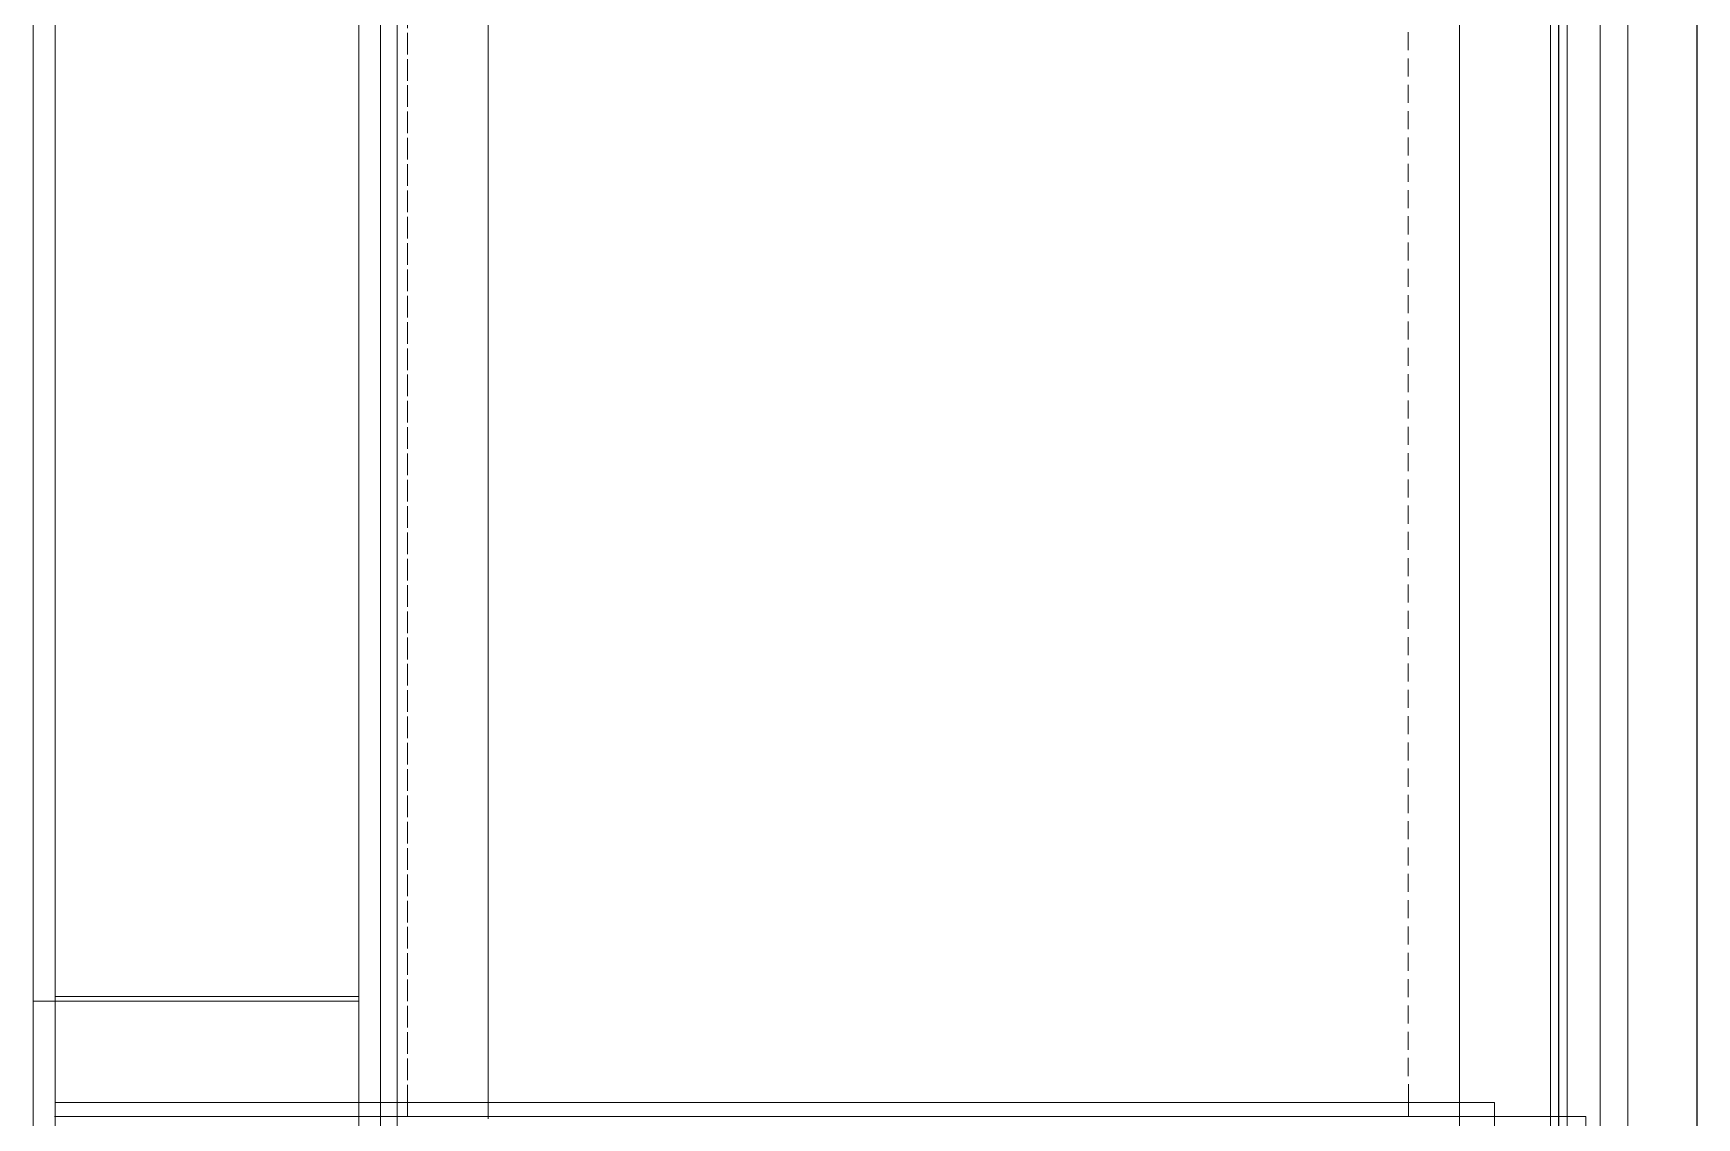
# Model space of a CAD drawing. Header units: centimetres. Extents: x -1906 to 5208, y -261 to 2955.
# Drawn here: x -140.18 to -110.04, y 282.81 to 302.44 of the extents above; entities that cross this region are included whole.
import ezdxf

# ---------------------------------------------------------------- set-up
doc = ezdxf.new("R2010")
doc.units = ezdxf.units.CM
doc.linetypes.add('_Overhead', pattern=[0.47625, 0.3175, -0.15875])
doc.linetypes.add('_Overhead_2_', pattern=[0.47625, 0.3175, -0.15875])
for name, color, linetype, lineweight in [('A-FLOR', 7, 'Continuous', 18), ('A-WALL', 7, 'Continuous', 18), ('S-BEAM', 7, 'Continuous', 18), ('S-COLS', 7, 'Continuous', 18)]:
    doc.layers.add(name, color=color, linetype=linetype, lineweight=lineweight)

# ---------------------------------------------------------------- blocks, each defined once
blk = doc.blocks.new('Costanera Perfil Z - Parametrizado - h_22cm-1724570-N01 - Planta trazado tuberias refrig exist_ - detalle 1')
at = {"layer": 'S-BEAM', "color": 254, "true_color": 0xcccccc}
for p, q in [((-10.446, 487.687), (-10.446, -948.541)), ((-10.446, 487.687), (-10.446, -948.541)), ((-8.796, 487.687), (-8.796, -948.541)), ((-8.796, 487.687), (-8.796, -948.541)), ((8.796, 487.687), (8.796, -967.218)), ((8.796, 487.687), (8.796, -967.218)), ((10.446, 487.687), (10.446, -967.218)), ((10.446, 487.687), (10.446, -967.218)), ((10.746, -967.218), (10.746, 487.687)), ((10.746, 487.687), (10.746, -967.218)), ((-10.746, -882.499), (-10.746, -948.541)), ((-10.746, -882.752), (-10.746, -948.541)), ((-10.746, -948.541), (-10.746, -949.811)), ((-10.746, -948.541), (-10.746, -948.841)), ((-10.446, -948.541), (-10.446, -948.841)), ((-10.446, -948.541), (-10.446, -950.491)), ((-8.796, -948.541), (-8.796, -948.841)), ((-8.796, -948.541), (-8.796, -948.841))]:
    blk.add_line(p, q, dxfattribs=at)
blk = doc.blocks.new('Costanera Perfil Z - Parametrizado - h_22cm-V9-N01 - Planta trazado tuberias refrig exist_ - detalle 1')
at = {"layer": 'S-BEAM', "color": 254, "true_color": 0xcccccc}
for p, q in [((-10.446, 487.687), (-10.446, -948.541)), ((-10.446, 487.687), (-10.446, -948.541)), ((-8.796, 487.687), (-8.796, -948.541)), ((-8.796, 487.687), (-8.796, -948.541)), ((8.796, 487.687), (8.796, -948.541)), ((8.796, 487.687), (8.796, -948.541)), ((10.446, 487.687), (10.446, -967.218)), ((10.446, 487.687), (10.446, -948.798)), ((10.746, -967.218), (10.746, 487.687)), ((10.746, 487.687), (10.746, -948.798)), ((-10.746, -887.614), (-10.746, -948.541)), ((-10.746, -887.867), (-10.746, -948.541)), ((-10.746, -948.541), (-10.746, -948.798)), ((-10.746, -948.541), (-10.746, -948.798)), ((-10.446, -948.541), (-10.446, -948.798)), ((-10.446, -948.541), (-10.446, -948.798)), ((-8.796, -948.541), (-8.796, -948.798)), ((-8.796, -948.541), (-8.796, -948.798)), ((8.796, -948.541), (8.796, -948.841)), ((8.796, -948.541), (8.796, -948.841)), ((10.446, -948.798), (10.446, -950.748)), ((10.746, -948.798), (10.746, -950.748))]:
    blk.add_line(p, q, dxfattribs=at)
blk = doc.blocks.new('Costanera Perfil Z - Parametrizado - h_22cm-V10-N01 - Planta trazado tuberias refrig exist_ - detalle 1')
at = {"layer": 'S-BEAM', "color": 254, "true_color": 0xcccccc}
for p, q in [((-10.446, 487.687), (-10.446, -948.541)), ((-10.446, 487.687), (-10.446, -948.541)), ((-8.796, 487.687), (-8.796, -948.541)), ((-8.796, 487.687), (-8.796, -948.541)), ((8.796, -593.408), (8.796, -948.541)), ((8.796, -593.408), (8.796, -948.541)), ((10.446, -593.408), (10.446, -948.798)), ((10.446, -593.408), (10.446, -948.798)), ((10.746, -948.798), (10.746, -593.408)), ((10.746, -593.408), (10.746, -948.798)), ((-10.746, -892.626), (-10.746, -948.541)), ((-10.746, -892.878), (-10.746, -948.541)), ((-10.746, -948.541), (-10.746, -948.798)), ((-10.746, -948.541), (-10.746, -948.798)), ((-10.446, -948.541), (-10.446, -948.798)), ((-10.446, -948.541), (-10.446, -948.798)), ((-8.796, -948.541), (-8.796, -948.798)), ((-8.796, -948.541), (-8.796, -948.798)), ((8.796, -948.541), (8.796, -948.798)), ((8.796, -948.541), (8.796, -948.798)), ((10.446, -948.798), (10.446, -949.098)), ((10.446, -948.798), (10.446, -949.098)), ((10.746, -949.098), (10.746, -948.798)), ((10.746, -948.798), (10.746, -949.098))]:
    blk.add_line(p, q, dxfattribs=at)
blk = doc.blocks.new('Costanera Perfil Z - Parametrizado - h_22cm-V11-N01 - Planta trazado tuberias refrig exist_ - detalle 1')
at = {"layer": 'S-BEAM', "color": 254, "true_color": 0xcccccc}
for p, q in [((-8.796, 487.687), (-8.796, -948.541)), ((-8.796, 487.687), (-8.796, -948.541)), ((8.796, -593.408), (8.796, -948.541)), ((8.796, -593.408), (8.796, -948.541)), ((10.446, -593.408), (10.446, -948.798)), ((10.446, -593.408), (10.446, -948.798)), ((10.746, -948.798), (10.746, -593.408)), ((10.746, -593.408), (10.746, -948.798)), ((-10.446, -894.006), (-10.446, -948.541)), ((-10.446, -894.006), (-10.446, -948.541)), ((-10.746, -897.029), (-10.746, -948.541)), ((-10.746, -897.282), (-10.746, -948.541)), ((-10.746, -948.541), (-10.746, -948.798)), ((-10.746, -948.541), (-10.746, -948.798)), ((-10.446, -948.541), (-10.446, -948.798)), ((-10.446, -948.541), (-10.446, -948.798)), ((-8.796, -948.541), (-8.796, -948.798)), ((-8.796, -948.541), (-8.796, -948.798)), ((8.796, -948.541), (8.796, -948.798)), ((8.796, -948.541), (8.796, -948.798)), ((10.446, -948.798), (10.446, -949.098)), ((10.446, -948.798), (10.446, -949.098)), ((10.746, -949.098), (10.746, -948.798)), ((10.746, -948.798), (10.746, -949.098))]:
    blk.add_line(p, q, dxfattribs=at)
blk = doc.blocks.new('Costanera Perfil Z - Parametrizado - h_22cm-V12-N01 - Planta trazado tuberias refrig exist_ - detalle 1')
at = {"layer": 'S-BEAM', "color": 254, "true_color": 0xcccccc}
for p, q in [((-8.796, 487.687), (-8.796, -948.541)), ((-8.796, 487.687), (-8.796, -948.541)), ((8.796, -593.408), (8.796, -948.541)), ((8.796, -593.408), (8.796, -948.541)), ((10.446, -593.408), (10.446, -948.798)), ((10.446, -593.408), (10.446, -948.798)), ((10.746, -948.798), (10.746, -593.408)), ((10.746, -593.408), (10.746, -948.798)), ((-10.446, -894.006), (-10.446, -948.541)), ((-10.446, -894.006), (-10.446, -948.541)), ((-10.746, -901.995), (-10.746, -948.541)), ((-10.746, -902.248), (-10.746, -948.541)), ((-10.746, -948.541), (-10.746, -948.798)), ((-10.746, -948.541), (-10.746, -948.798)), ((-10.446, -948.541), (-10.446, -948.798)), ((-10.446, -948.541), (-10.446, -948.798)), ((-8.796, -948.541), (-8.796, -948.798)), ((-8.796, -948.541), (-8.796, -948.798)), ((8.796, -948.541), (8.796, -948.798)), ((8.796, -948.541), (8.796, -948.798)), ((10.446, -948.798), (10.446, -949.098)), ((10.446, -948.798), (10.446, -949.098)), ((10.746, -949.098), (10.746, -948.798)), ((10.746, -948.798), (10.746, -949.098))]:
    blk.add_line(p, q, dxfattribs=at)
blk = doc.blocks.new('Costanera Perfil Z - Parametrizado - h_22cm-V13-N01 - Planta trazado tuberias refrig exist_ - detalle 1')
at = {"layer": 'S-BEAM', "color": 254, "true_color": 0xcccccc}
for p, q in [((-8.796, 487.687), (-8.796, -948.541)), ((-8.796, 487.687), (-8.796, -948.541)), ((8.796, -593.408), (8.796, -948.541)), ((8.796, -593.408), (8.796, -948.541)), ((10.446, -593.408), (10.446, -948.798)), ((10.446, -593.408), (10.446, -948.798)), ((10.746, -948.798), (10.746, -593.408)), ((-10.446, -894.006), (-10.446, -948.541)), ((-10.446, -894.006), (-10.446, -948.541)), ((-10.746, -906.684), (-10.746, -948.541)), ((-10.746, -906.715), (-10.746, -948.541)), ((-10.746, -948.541), (-10.746, -948.798)), ((-10.746, -948.541), (-10.746, -948.798)), ((-10.446, -948.541), (-10.446, -948.798)), ((-10.446, -948.541), (-10.446, -948.798)), ((-8.796, -948.541), (-8.796, -948.798)), ((-8.796, -948.541), (-8.796, -948.798)), ((8.796, -948.541), (8.796, -948.798)), ((8.796, -948.541), (8.796, -948.798)), ((10.446, -948.798), (10.446, -949.098)), ((10.446, -948.798), (10.446, -949.098)), ((10.746, -949.098), (10.746, -948.798))]:
    blk.add_line(p, q, dxfattribs=at)
blk = doc.blocks.new('Costanera Perfil Z - Parametrizado - h_22cm-1725872-N01 - Planta trazado tuberias refrig exist_ - detalle 1')
at = {"layer": 'S-BEAM', "color": 254, "true_color": 0xcccccc}
for p, q in [((10.746, -2384.489), (10.746, -2389.989)), ((10.746, -2384.489), (10.746, -2389.989)), ((10.746, -2389.989), (10.746, -2390.384)), ((10.746, -2389.989), (10.746, -2409.926)), ((10.746, -2390.384), (10.746, -2409.926)), ((10.746, -2409.926), (10.746, -2410.561)), ((10.746, -2409.926), (10.746, -2410.561)), ((10.746, -2410.561), (8.796, -2410.561)), ((10.446, -2410.561), (10.746, -2410.561))]:
    blk.add_line(p, q, dxfattribs=at)
blk = doc.blocks.new('Costanera Perfil Z - Parametrizado - h_22cm-1725829-N01 - Planta trazado tuberias refrig exist_ - detalle 1')
at = {"layer": 'S-BEAM', "color": 254, "true_color": 0xcccccc}
for p, q in [((10.746, -2383.651), (10.746, -2389.161)), ((10.746, -2383.651), (10.746, -2389.161)), ((10.746, -2389.161), (10.746, -2389.556)), ((10.746, -2389.161), (10.746, -2389.556)), ((10.746, -2389.556), (10.746, -2389.856)), ((10.746, -2389.556), (10.746, -2389.856)), ((10.746, -2389.856), (10.746, -2391.506)), ((10.746, -2389.856), (10.746, -2391.506)), ((10.746, -2391.506), (10.746, -2409.098)), ((10.746, -2391.506), (10.746, -2409.098)), ((10.746, -2409.098), (10.746, -2409.734)), ((10.746, -2409.098), (10.746, -2409.734)), ((10.746, -2409.734), (10.746, -2410.748)), ((10.746, -2409.734), (10.746, -2410.748)), ((10.746, -2410.748), (10.746, -2411.048)), ((10.746, -2410.748), (10.746, -2411.048)), ((10.746, -2411.048), (10.746, -2411.389)), ((10.746, -2411.048), (10.746, -2411.389)), ((10.746, -2411.389), (8.796, -2411.389)), ((10.446, -2411.389), (10.746, -2411.389))]:
    blk.add_line(p, q, dxfattribs=at)
blk = doc.blocks.new('PQ_RVR_EST-01_ZZ_ZZ_MO_T_A_rvt-1-N01 - Planta trazado tuberias refrig exist_ - detalle 1')
at = {"layer": 'A-FLOR', "color": 254, "linetype": '_Overhead', "true_color": 0xd4d4d4}
for p, q in [((-115.345, 638.22), (-115.267, 283.087)), ((-115.267, 283.087), (-115.345, 638.22)), ((-115.267, 283.087), (-115.267, 282.83)), ((-115.267, 282.83), (-115.267, 283.087))]:
    blk.add_line(p, q, dxfattribs=at)
at = {"layer": 'S-BEAM', "color": 254, "true_color": 0xcccccc}
for p, q in [((-140.175, 281.818), (-140.175, 417.363)), ((-134.28, 281.818), (-134.28, 417.363)), ((-134.28, 417.363), (-134.28, 281.818)), ((-140.175, 413.536), (-140.175, 284.921)), ((-134.28, 413.536), (-134.28, 284.921)), ((-134.28, 350.593), (-134.28, 285.002)), ((-140.175, 284.921), (-140.175, 281.818)), ((-134.28, 284.921), (-140.175, 284.921)), ((-139.78, 285.002), (-134.28, 285.002)), ((-134.28, 285.002), (-134.28, 284.921))]:
    blk.add_line(p, q, dxfattribs=at)
at = {"layer": 'S-COLS', "color": 253, "true_color": 0xaaaaaa}
blk.add_line((-139.78, 350.612), (-139.78, 281.818), dxfattribs=at)
at = {"layer": 'S-BEAM', "color": 254, "linetype": '_Overhead', "lineweight": 18, "true_color": 0xd4d4d4}
for name in ['Costanera Perfil Z - Parametrizado - h_22cm-1724570-N01 - Planta trazado tuberias refrig exist_ - detalle 1', 'Costanera Perfil Z - Parametrizado - h_22cm-V9-N01 - Planta trazado tuberias refrig exist_ - detalle 1', 'Costanera Perfil Z - Parametrizado - h_22cm-V10-N01 - Planta trazado tuberias refrig exist_ - detalle 1', 'Costanera Perfil Z - Parametrizado - h_22cm-V11-N01 - Planta trazado tuberias refrig exist_ - detalle 1', 'Costanera Perfil Z - Parametrizado - h_22cm-V12-N01 - Planta trazado tuberias refrig exist_ - detalle 1', 'Costanera Perfil Z - Parametrizado - h_22cm-V13-N01 - Planta trazado tuberias refrig exist_ - detalle 1']:
    blk.add_blockref(name, (-123.139, 1231.628), dxfattribs=at)
at = {"layer": 'S-BEAM', "color": 254, "linetype": '_Overhead', "lineweight": 18, "true_color": 0xd4d4d4, "rotation": 90.00000000000001}
for name, p in [('Costanera Perfil Z - Parametrizado - h_22cm-1725872-N01 - Planta trazado tuberias refrig exist_ - detalle 1', (-2524.269, 272.341)), ('Costanera Perfil Z - Parametrizado - h_22cm-1725829-N01 - Planta trazado tuberias refrig exist_ - detalle 1', (-2523.441, 272.084))]:
    blk.add_blockref(name, p, dxfattribs=at)
blk = doc.blocks.new('PQ_RVR_ARQ-01_ZZ_ZZ_MO_T_A_rvt-1-N01 - Planta trazado tuberias refrig exist_ - detalle 1')
at = {"layer": 'A-FLOR', "color": 254, "linetype": '_Overhead_2_', "true_color": 0xd4d4d4}
for p, q in [((-133.394, 337.622), (-133.394, 283.087)), ((-133.394, 283.087), (-133.394, 337.622)), ((-133.394, 283.087), (-133.394, 282.83)), ((-133.394, 282.83), (-133.394, 283.087))]:
    blk.add_line(p, q, dxfattribs=at)
at = {"layer": 'A-WALL', "color": 253, "lineweight": 25, "true_color": 0xaaaaaa}
for p, q in [((-110.043, 1719.316), (-110.043, 255.838)), ((-112.543, 282.83), (-112.543, 638.22)), ((-112.543, 282.53), (-112.543, 282.83))]:
    blk.add_line(p, q, dxfattribs=at)
at = {"layer": 'A-WALL', "color": 253, "true_color": 0xaaaaaa}
for p, q in [((-111.793, 257.585), (-111.793, 533.628)), ((-111.293, 533.628), (-111.293, 257.585))]:
    blk.add_line(p, q, dxfattribs=at)

msp = doc.modelspace()

# ---------------------------------------------------------------- block references
at = {"lineweight": 5}
for name in ['PQ_RVR_ARQ-01_ZZ_ZZ_MO_T_A_rvt-1-N01 - Planta trazado tuberias refrig exist_ - detalle 1', 'PQ_RVR_EST-01_ZZ_ZZ_MO_T_A_rvt-1-N01 - Planta trazado tuberias refrig exist_ - detalle 1']:
    msp.add_blockref(name, (0, 0), dxfattribs=at)

doc.saveas('drawing.dxf')
